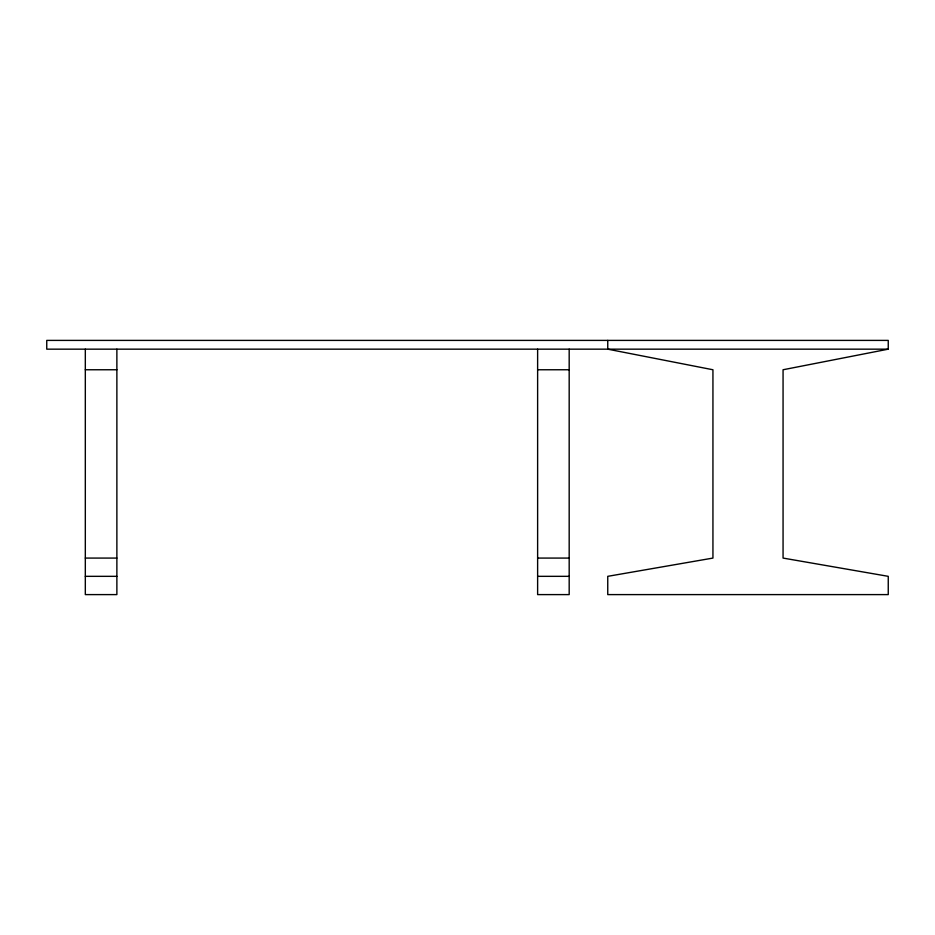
<?xml version="1.0" encoding="UTF-8"?>
<svg xmlns="http://www.w3.org/2000/svg" width="935" height="935" viewBox="0 0 935 935"><rect width="100%" height="100%" fill="white"/><g stroke="black" fill="none" stroke-linecap="round" stroke-linejoin="round"><path stroke-width="1.4" d="M888.25 349.164L46.75 349.164L46.75 340.398L888.25 340.398L888.25 349.164L783.062 369.757L783.062 558.078L888.25 576.334L888.25 594.602L607.75 594.602L607.75 576.334L712.938 558.078L712.938 369.757L607.75 349.164L607.75 340.398M85.319 369.757L116.875 369.757M537.625 369.757L569.181 369.757M85.319 558.078L116.875 558.078M537.625 558.078L569.181 558.078M85.319 576.334L116.875 576.334M537.625 576.334L569.181 576.334M569.181 349.164L569.181 594.602L537.625 594.602L537.625 349.164M116.875 349.164L116.875 594.602L85.319 594.602L85.319 349.164"/></g></svg>
